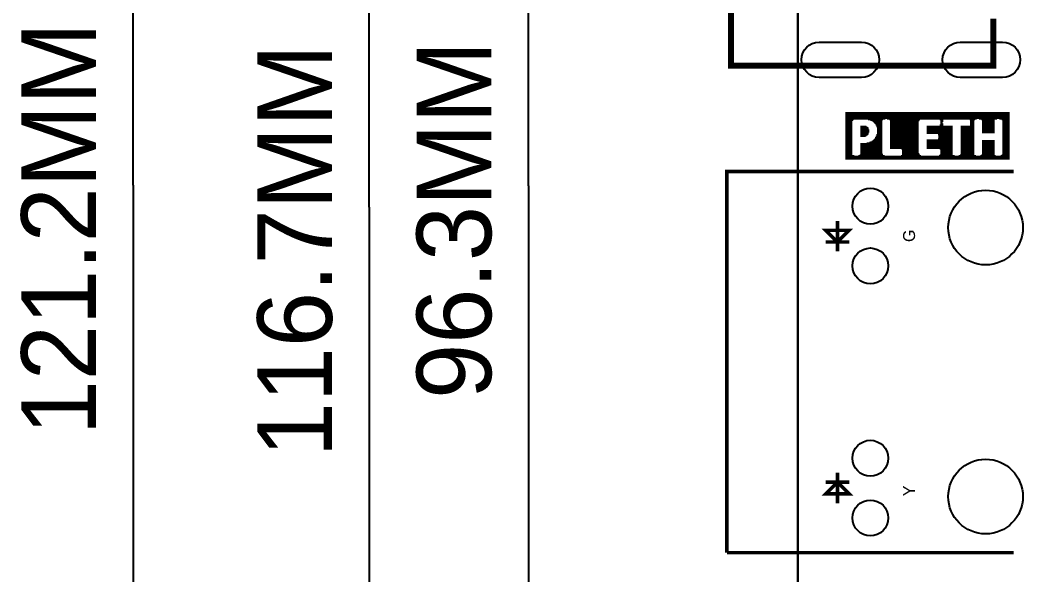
# Model space of a CAD drawing. Extents: x -41 to 160, y -9 to 129.
# Drawn here: x -40.58 to 2.19, y 39.73 to 63.3 of the extents above; entities that cross this region are included whole.
import ezdxf

# ---------------------------------------------------------------- set-up
doc = ezdxf.new("R2010")
doc.units = 0
for name, color, linetype in [('BG_DIMENSION', 7, 'CONTINUOUS'), ('BG_OUTLINE', 7, 'CONTINUOUS'), ('MA_PEN3', 7, 'CONTINUOUS'), ('PG_SILKSCREEN_TOP', 2, 'CONTINUOUS'), ('PIN_TOP', 1, 'CONTINUOUS')]:
    doc.layers.add(name, color=color, linetype=linetype)

msp = doc.modelspace()

# ---------------------------------------------------------------- linework, layer by layer
at = {"layer": 'BG_DIMENSION'}
for points in [[(-7.49996, 56.0229), (-7.49996, 126.200535)], [(-35.76574, 56.28386), (-35.76574, 111.800081)], [(-25.7302, 55.34914), (-25.7302, 111.800081)], [(-18.95602, 56.25846), (-18.95602, 96.265898)], [(-35.76574, 56.28386), (-35.76574, -9.350096)], [(-18.95602, 56.25846), (-18.95602, 0)], [(-25.7302, 55.34914), (-25.7302, -4.850003)]]:
    msp.add_lwpolyline(points, dxfattribs=at)
at = {"layer": 'BG_OUTLINE'}
msp.add_lwpolyline([(71.290942, -9.350096), (51.100101, -9.350096), (50.6, -8.849995), (50.6, -1.899996, 1.000004), (48.700106, -1.899996), (48.700106, -8.849995), (48.200005, -9.350096), (38.000102, -9.350096), (37.500001, -8.849995), (37.500001, 1.575003, 1.000005), (33.849996, 1.575003), (33.849996, -4.850003), (25.849986, -4.850003), (25.849986, 3.399917), (7.499985, 3.399917), (7.499985, -4.850003), (-6.571691, -4.850003, -0.401142), (-7.499985, -3.825977), (-7.49996, 110.871787, -0.401142), (-6.475933, 111.800081), (159.221475, 111.800081, -0.401142)], format="xyb", dxfattribs=at)
msp.add_lwpolyline([(-7.49996, 110.871787), (-7.499985, -3.825977)], dxfattribs=at)
at = {"layer": 'MA_PEN3', "const_width": 0.0254}
for points in [[(-5.48894, 59.3852), (1.49606, 59.3852)], [(-5.48894, 59.3598), (1.49606, 59.3598)], [(-5.48894, 59.3344), (1.49606, 59.3344)], [(-5.48894, 59.309), (1.49606, 59.309)], [(-5.48894, 59.2836), (1.49606, 59.2836)], [(-5.48894, 59.2582), (1.49606, 59.2582)], [(-5.48894, 59.2328), (1.49606, 59.2328)], [(-5.48894, 59.2074), (1.49606, 59.2074)], [(-5.48894, 59.182), (1.49606, 59.182)], [(-5.48894, 59.1566), (1.49606, 59.1566)], [(-5.48894, 59.1312), (1.49606, 59.1312)], [(-5.48894, 59.1058), (1.49606, 59.1058)], [(-5.48894, 59.0804), (-3.78714, 59.0804)], [(-5.48894, 59.055), (-5.13334, 59.055)], [(-5.48894, 59.0296), (-5.15874, 59.0296)], [(-4.52374, 59.055), (-3.88874, 59.055)], [(-4.42214, 59.0296), (-3.91414, 59.0296)], [(-3.71094, 59.0804), (0.09906, 59.0804)], [(-3.60934, 59.055), (-2.31394, 59.055)], [(-3.58394, 59.0296), (-2.33934, 59.0296)], [(-1.47574, 59.055), (-1.32334, 59.055)], [(-1.45034, 59.0296), (-1.32334, 59.0296)], [(-0.20574, 59.055), (0.02286, 59.055)], [(-0.18034, 59.0296), (-0.00254, 59.0296)], [(0.20066, 59.0804), (0.96266, 59.0804)], [(0.30226, 59.055), (0.86106, 59.055)], [(0.32766, 59.0296), (0.86106, 59.0296)], [(1.06426, 59.0804), (1.49606, 59.0804)], [(1.16586, 59.055), (1.49606, 59.055)], [(1.19126, 59.0296), (1.49606, 59.0296)], [(-5.48894, 59.0042), (-5.18414, 59.0042)], [(-5.48894, 58.9788), (-5.18414, 58.9788)], [(-5.48894, 58.9534), (-5.18414, 58.9534)], [(-5.48894, 58.928), (-5.18414, 58.928)], [(-5.48894, 58.9026), (-5.18414, 58.9026)], [(-5.48894, 58.8772), (-5.18414, 58.8772)], [(-5.48894, 58.8518), (-5.18414, 58.8518)], [(-5.48894, 58.8264), (-5.18414, 58.8264)], [(-5.48894, 58.801), (-5.18414, 58.801)], [(-5.48894, 58.7756), (-5.18414, 58.7756)], [(-5.48894, 58.7502), (-5.18414, 58.7502)], [(-5.48894, 58.7248), (-5.18414, 58.7248)], [(-5.48894, 58.6994), (-5.18414, 58.6994)], [(-5.48894, 58.674), (-5.18414, 58.674)], [(-5.48894, 58.6486), (-5.18414, 58.6486)], [(-5.48894, 58.6232), (-5.18414, 58.6232)], [(-5.48894, 58.5978), (-5.18414, 58.5978)], [(-4.85394, 58.801), (-4.59994, 58.801)], [(-4.85394, 58.7756), (-4.54914, 58.7756)], [(-4.85394, 58.7502), (-4.52374, 58.7502)], [(-4.85394, 58.7248), (-4.49834, 58.7248)], [(-4.85394, 58.6994), (-4.49834, 58.6994)], [(-4.85394, 58.674), (-4.49834, 58.674)], [(-4.85394, 58.6486), (-4.47294, 58.6486)], [(-4.85394, 58.6232), (-4.47294, 58.6232)], [(-4.85394, 58.5978), (-4.47294, 58.5978)], [(-4.37134, 59.0042), (-3.91414, 59.0042)], [(-4.32054, 58.9788), (-3.91414, 58.9788)], [(-4.29514, 58.9534), (-3.91414, 58.9534)], [(-4.26974, 58.928), (-3.91414, 58.928)], [(-4.24434, 58.9026), (-3.91414, 58.9026)], [(-4.21894, 58.8772), (-3.91414, 58.8772)], [(-4.19354, 58.8518), (-3.91414, 58.8518)], [(-4.19354, 58.8264), (-3.91414, 58.8264)], [(-4.16814, 58.801), (-3.91414, 58.801)], [(-4.16814, 58.7756), (-3.91414, 58.7756)], [(-4.16814, 58.7502), (-3.91414, 58.7502)], [(-4.14274, 58.7248), (-3.91414, 58.7248)], [(-4.14274, 58.6994), (-3.91414, 58.6994)], [(-4.14274, 58.674), (-3.91414, 58.674)], [(-4.14274, 58.6486), (-3.91414, 58.6486)], [(-4.14274, 58.6232), (-3.91414, 58.6232)], [(-4.14274, 58.5978), (-3.91414, 58.5978)], [(-3.58394, 59.0042), (-2.33934, 59.0042)], [(-3.58394, 58.9788), (-2.36474, 58.9788)], [(-3.58394, 58.9534), (-2.36474, 58.9534)], [(-3.58394, 58.928), (-2.36474, 58.928)], [(-3.58394, 58.9026), (-2.36474, 58.9026)], [(-3.58394, 58.8772), (-2.36474, 58.8772)], [(-3.58394, 58.8518), (-2.36474, 58.8518)], [(-3.58394, 58.8264), (-2.36474, 58.8264)], [(-3.58394, 58.801), (-2.36474, 58.801)], [(-3.58394, 58.7756), (-2.36474, 58.7756)], [(-3.58394, 58.7502), (-2.36474, 58.7502)], [(-3.58394, 58.7248), (-2.36474, 58.7248)], [(-3.58394, 58.6994), (-2.36474, 58.6994)], [(-3.58394, 58.674), (-2.36474, 58.674)], [(-3.58394, 58.6486), (-2.36474, 58.6486)], [(-3.58394, 58.6232), (-2.36474, 58.6232)], [(-3.58394, 58.5978), (-2.36474, 58.5978)], [(-2.03454, 58.801), (-0.91694, 58.801)], [(-2.03454, 58.7756), (-0.91694, 58.7756)], [(-2.03454, 58.7502), (-0.91694, 58.7502)], [(-2.03454, 58.7248), (-0.91694, 58.7248)], [(-2.03454, 58.6994), (-0.91694, 58.6994)], [(-2.03454, 58.674), (-0.91694, 58.674)], [(-2.03454, 58.6486), (-0.91694, 58.6486)], [(-2.03454, 58.6232), (-0.91694, 58.6232)], [(-2.03454, 58.5978), (-0.91694, 58.5978)], [(-1.47574, 58.8518), (-1.32334, 58.8518)], [(-1.47574, 58.8264), (-1.32334, 58.8264)], [(-1.45034, 59.0042), (-1.32334, 59.0042)], [(-1.45034, 58.9788), (-1.32334, 58.9788)], [(-1.45034, 58.9534), (-1.34874, 58.9534)], [(-1.45034, 58.928), (-1.34874, 58.928)], [(-1.45034, 58.9026), (-1.32334, 58.9026)], [(-1.45034, 58.8772), (-1.32334, 58.8772)], [(-0.58674, 58.801), (-0.00254, 58.801)], [(-0.58674, 58.7756), (-0.00254, 58.7756)], [(-0.58674, 58.7502), (-0.00254, 58.7502)], [(-0.58674, 58.7248), (-0.00254, 58.7248)], [(-0.58674, 58.6994), (-0.00254, 58.6994)], [(-0.58674, 58.674), (-0.00254, 58.674)], [(-0.58674, 58.6486), (-0.00254, 58.6486)], [(-0.58674, 58.6232), (-0.00254, 58.6232)], [(-0.58674, 58.5978), (-0.00254, 58.5978)], [(-0.18034, 59.0042), (-0.00254, 59.0042)], [(-0.18034, 58.9788), (-0.00254, 58.9788)], [(-0.18034, 58.9534), (-0.00254, 58.9534)], [(-0.18034, 58.928), (-0.00254, 58.928)], [(-0.18034, 58.9026), (-0.00254, 58.9026)], [(-0.18034, 58.8772), (-0.00254, 58.8772)], [(-0.18034, 58.8518), (-0.00254, 58.8518)], [(-0.18034, 58.8264), (-0.00254, 58.8264)], [(0.32766, 59.0042), (0.86106, 59.0042)], [(0.32766, 58.9788), (0.86106, 58.9788)], [(0.32766, 58.9534), (0.86106, 58.9534)], [(0.32766, 58.928), (0.86106, 58.928)], [(0.32766, 58.9026), (0.86106, 58.9026)], [(0.32766, 58.8772), (0.86106, 58.8772)], [(0.32766, 58.8518), (0.86106, 58.8518)], [(0.32766, 58.8264), (0.86106, 58.8264)], [(0.32766, 58.801), (0.86106, 58.801)], [(0.32766, 58.7756), (0.86106, 58.7756)], [(0.32766, 58.7502), (0.86106, 58.7502)], [(0.32766, 58.7248), (0.86106, 58.7248)], [(0.32766, 58.6994), (0.86106, 58.6994)], [(0.32766, 58.674), (0.86106, 58.674)], [(0.32766, 58.6486), (0.86106, 58.6486)], [(0.32766, 58.6232), (0.86106, 58.6232)], [(0.32766, 58.5978), (0.86106, 58.5978)], [(1.19126, 59.0042), (1.49606, 59.0042)], [(1.19126, 58.9788), (1.49606, 58.9788)], [(1.19126, 58.9534), (1.49606, 58.9534)], [(1.19126, 58.928), (1.49606, 58.928)], [(1.19126, 58.9026), (1.49606, 58.9026)], [(1.19126, 58.8772), (1.49606, 58.8772)], [(1.19126, 58.8518), (1.49606, 58.8518)], [(1.19126, 58.8264), (1.49606, 58.8264)], [(1.19126, 58.801), (1.49606, 58.801)], [(1.19126, 58.7756), (1.49606, 58.7756)], [(1.19126, 58.7502), (1.49606, 58.7502)], [(1.19126, 58.7248), (1.49606, 58.7248)], [(1.19126, 58.6994), (1.49606, 58.6994)], [(1.19126, 58.674), (1.49606, 58.674)], [(1.19126, 58.6486), (1.49606, 58.6486)], [(1.19126, 58.6232), (1.49606, 58.6232)], [(1.19126, 58.5978), (1.49606, 58.5978)], [(-5.48894, 58.5724), (-5.18414, 58.5724)], [(-5.48894, 58.547), (-5.18414, 58.547)], [(-5.48894, 58.5216), (-5.18414, 58.5216)], [(-5.48894, 58.4962), (-5.18414, 58.4962)], [(-5.48894, 58.4708), (-5.18414, 58.4708)], [(-5.48894, 58.4454), (-5.18414, 58.4454)], [(-5.48894, 58.42), (-5.18414, 58.42)], [(-5.48894, 58.3946), (-5.18414, 58.3946)], [(-5.48894, 58.3692), (-5.18414, 58.3692)], [(-5.48894, 58.3438), (-5.18414, 58.3438)], [(-5.48894, 58.3184), (-5.18414, 58.3184)], [(-5.48894, 58.293), (-5.18414, 58.293)], [(-5.48894, 58.2676), (-5.18414, 58.2676)], [(-5.48894, 58.2422), (-5.18414, 58.2422)], [(-5.48894, 58.2168), (-5.18414, 58.2168)], [(-5.48894, 58.1914), (-5.18414, 58.1914)], [(-5.48894, 58.166), (-5.18414, 58.166)], [(-4.85394, 58.5724), (-4.47294, 58.5724)], [(-4.85394, 58.547), (-4.47294, 58.547)], [(-4.85394, 58.5216), (-4.47294, 58.5216)], [(-4.85394, 58.4962), (-4.49834, 58.4962)], [(-4.85394, 58.4708), (-4.49834, 58.4708)], [(-4.85394, 58.4454), (-4.49834, 58.4454)], [(-4.85394, 58.42), (-4.52374, 58.42)], [(-4.85394, 58.3946), (-4.54914, 58.3946)], [(-4.85394, 58.3692), (-4.57454, 58.3692)], [(-4.85394, 58.3438), (-4.62534, 58.3438)], [(-4.37134, 58.166), (-3.91414, 58.166)], [(-4.32054, 58.1914), (-3.91414, 58.1914)], [(-4.29514, 58.2168), (-3.91414, 58.2168)], [(-4.26974, 58.2422), (-3.91414, 58.2422)], [(-4.24434, 58.2676), (-3.91414, 58.2676)], [(-4.21894, 58.3184), (-3.91414, 58.3184)], [(-4.21894, 58.293), (-3.91414, 58.293)], [(-4.19354, 58.3692), (-3.91414, 58.3692)], [(-4.19354, 58.3438), (-3.91414, 58.3438)], [(-4.16814, 58.4454), (-3.91414, 58.4454)], [(-4.16814, 58.42), (-3.91414, 58.42)], [(-4.16814, 58.3946), (-3.91414, 58.3946)], [(-4.14274, 58.5724), (-3.91414, 58.5724)], [(-4.14274, 58.547), (-3.91414, 58.547)], [(-4.14274, 58.5216), (-3.91414, 58.5216)], [(-4.14274, 58.4962), (-3.91414, 58.4962)], [(-4.14274, 58.4708), (-3.91414, 58.4708)], [(-3.58394, 58.5724), (-2.36474, 58.5724)], [(-3.58394, 58.547), (-2.36474, 58.547)], [(-3.58394, 58.5216), (-2.36474, 58.5216)], [(-3.58394, 58.4962), (-2.36474, 58.4962)], [(-3.58394, 58.4708), (-2.36474, 58.4708)], [(-3.58394, 58.4454), (-2.36474, 58.4454)], [(-3.58394, 58.42), (-2.36474, 58.42)], [(-3.58394, 58.3946), (-2.36474, 58.3946)], [(-3.58394, 58.3692), (-2.36474, 58.3692)], [(-3.58394, 58.3438), (-2.36474, 58.3438)], [(-3.58394, 58.3184), (-2.36474, 58.3184)], [(-3.58394, 58.293), (-2.36474, 58.293)], [(-3.58394, 58.2676), (-2.36474, 58.2676)], [(-3.58394, 58.2422), (-2.36474, 58.2422)], [(-3.58394, 58.2168), (-2.36474, 58.2168)], [(-3.58394, 58.1914), (-2.36474, 58.1914)], [(-3.58394, 58.166), (-2.36474, 58.166)], [(-2.03454, 58.5724), (-0.91694, 58.5724)], [(-2.03454, 58.547), (-0.91694, 58.547)], [(-2.03454, 58.5216), (-0.91694, 58.5216)], [(-2.03454, 58.4962), (-0.91694, 58.4962)], [(-2.03454, 58.4708), (-0.91694, 58.4708)], [(-2.03454, 58.2168), (-0.91694, 58.2168)], [(-2.03454, 58.1914), (-0.91694, 58.1914)], [(-2.03454, 58.166), (-0.91694, 58.166)], [(-1.55194, 58.4454), (-0.91694, 58.4454)], [(-1.55194, 58.42), (-0.91694, 58.42)], [(-1.55194, 58.2676), (-0.91694, 58.2676)], [(-1.55194, 58.2422), (-0.91694, 58.2422)], [(-1.52654, 58.3946), (-0.91694, 58.3946)], [(-1.52654, 58.3692), (-0.91694, 58.3692)], [(-1.52654, 58.3438), (-0.91694, 58.3438)], [(-1.52654, 58.3184), (-0.91694, 58.3184)], [(-1.52654, 58.293), (-0.91694, 58.293)], [(-0.58674, 58.5724), (-0.00254, 58.5724)], [(-0.58674, 58.547), (-0.00254, 58.547)], [(-0.58674, 58.5216), (-0.00254, 58.5216)], [(-0.58674, 58.4962), (-0.00254, 58.4962)], [(-0.58674, 58.4708), (-0.00254, 58.4708)], [(-0.58674, 58.4454), (-0.00254, 58.4454)], [(-0.58674, 58.42), (-0.00254, 58.42)], [(-0.58674, 58.3946), (-0.00254, 58.3946)], [(-0.58674, 58.3692), (-0.00254, 58.3692)], [(-0.58674, 58.3438), (-0.00254, 58.3438)], [(-0.58674, 58.3184), (-0.00254, 58.3184)], [(-0.58674, 58.293), (-0.00254, 58.293)], [(-0.58674, 58.2676), (-0.00254, 58.2676)], [(-0.58674, 58.2422), (-0.00254, 58.2422)], [(-0.58674, 58.2168), (-0.00254, 58.2168)], [(-0.58674, 58.1914), (-0.00254, 58.1914)], [(-0.58674, 58.166), (-0.00254, 58.166)], [(0.32766, 58.5724), (0.86106, 58.5724)], [(0.32766, 58.547), (0.86106, 58.547)], [(0.32766, 58.5216), (0.86106, 58.5216)], [(0.32766, 58.4962), (0.86106, 58.4962)], [(0.32766, 58.1914), (0.86106, 58.1914)], [(0.32766, 58.166), (0.86106, 58.166)], [(1.19126, 58.5724), (1.49606, 58.5724)], [(1.19126, 58.547), (1.49606, 58.547)], [(1.19126, 58.5216), (1.49606, 58.5216)], [(1.19126, 58.4962), (1.49606, 58.4962)], [(1.19126, 58.4708), (1.49606, 58.4708)], [(1.19126, 58.4454), (1.49606, 58.4454)], [(1.19126, 58.42), (1.49606, 58.42)], [(1.19126, 58.3946), (1.49606, 58.3946)], [(1.19126, 58.3692), (1.49606, 58.3692)], [(1.19126, 58.3438), (1.49606, 58.3438)], [(1.19126, 58.3184), (1.49606, 58.3184)], [(1.19126, 58.293), (1.49606, 58.293)], [(1.19126, 58.2676), (1.49606, 58.2676)], [(1.19126, 58.2422), (1.49606, 58.2422)], [(1.19126, 58.2168), (1.49606, 58.2168)], [(1.19126, 58.1914), (1.49606, 58.1914)], [(1.19126, 58.166), (1.49606, 58.166)], [(-5.48894, 58.1406), (-5.18414, 58.1406)], [(-5.48894, 58.1152), (-5.18414, 58.1152)], [(-5.48894, 58.0898), (-5.18414, 58.0898)], [(-5.48894, 58.0644), (-5.18414, 58.0644)], [(-5.48894, 58.039), (-5.18414, 58.039)], [(-5.48894, 58.0136), (-5.18414, 58.0136)], [(-5.48894, 57.9882), (-5.18414, 57.9882)], [(-5.48894, 57.9628), (-5.18414, 57.9628)], [(-5.48894, 57.9374), (-5.18414, 57.9374)], [(-5.48894, 57.912), (-5.18414, 57.912)], [(-5.48894, 57.8866), (-5.18414, 57.8866)], [(-5.48894, 57.8612), (-5.18414, 57.8612)], [(-5.48894, 57.8358), (-5.18414, 57.8358)], [(-5.48894, 57.8104), (-5.18414, 57.8104)], [(-5.48894, 57.785), (-5.18414, 57.785)], [(-5.48894, 57.7596), (-5.18414, 57.7596)], [(-5.48894, 57.7342), (-5.18414, 57.7342)], [(-4.85394, 58.0644), (-3.91414, 58.0644)], [(-4.85394, 58.039), (-3.91414, 58.039)], [(-4.85394, 58.0136), (-3.91414, 58.0136)], [(-4.85394, 57.9882), (-3.91414, 57.9882)], [(-4.85394, 57.9628), (-3.91414, 57.9628)], [(-4.85394, 57.9374), (-3.91414, 57.9374)], [(-4.85394, 57.912), (-3.91414, 57.912)], [(-4.85394, 57.8866), (-3.91414, 57.8866)], [(-4.85394, 57.8612), (-3.91414, 57.8612)], [(-4.85394, 57.8358), (-3.91414, 57.8358)], [(-4.85394, 57.8104), (-3.91414, 57.8104)], [(-4.85394, 57.785), (-3.91414, 57.785)], [(-4.85394, 57.7596), (-3.91414, 57.7596)], [(-4.85394, 57.7342), (-3.91414, 57.7342)], [(-4.57454, 58.0898), (-3.91414, 58.0898)], [(-4.47294, 58.1152), (-3.91414, 58.1152)], [(-4.42214, 58.1406), (-3.91414, 58.1406)], [(-3.58394, 58.1406), (-2.36474, 58.1406)], [(-3.58394, 58.1152), (-2.36474, 58.1152)], [(-3.58394, 58.0898), (-2.36474, 58.0898)], [(-3.58394, 58.0644), (-2.36474, 58.0644)], [(-3.58394, 58.039), (-2.36474, 58.039)], [(-3.58394, 58.0136), (-2.36474, 58.0136)], [(-3.58394, 57.9882), (-2.36474, 57.9882)], [(-3.58394, 57.9628), (-2.36474, 57.9628)], [(-3.58394, 57.9374), (-2.36474, 57.9374)], [(-3.58394, 57.912), (-2.36474, 57.912)], [(-3.58394, 57.8866), (-2.36474, 57.8866)], [(-3.58394, 57.8612), (-2.36474, 57.8612)], [(-3.58394, 57.8358), (-2.36474, 57.8358)], [(-3.10134, 57.8104), (-2.36474, 57.8104)], [(-3.07594, 57.785), (-2.36474, 57.785)], [(-3.07594, 57.7596), (-2.36474, 57.7596)], [(-3.07594, 57.7342), (-2.36474, 57.7342)], [(-2.03454, 58.1406), (-0.91694, 58.1406)], [(-2.03454, 58.1152), (-0.91694, 58.1152)], [(-2.03454, 58.0898), (-0.91694, 58.0898)], [(-2.03454, 58.0644), (-0.91694, 58.0644)], [(-2.03454, 58.039), (-0.91694, 58.039)], [(-2.03454, 58.0136), (-0.91694, 58.0136)], [(-2.03454, 57.9882), (-0.91694, 57.9882)], [(-2.03454, 57.9628), (-0.91694, 57.9628)], [(-2.03454, 57.9374), (-0.91694, 57.9374)], [(-2.03454, 57.912), (-0.91694, 57.912)], [(-2.03454, 57.8866), (-0.91694, 57.8866)], [(-2.03454, 57.8612), (-0.91694, 57.8612)], [(-2.03454, 57.8358), (-0.91694, 57.8358)], [(-1.47574, 57.8104), (-0.91694, 57.8104)], [(-1.45034, 57.785), (-0.91694, 57.785)], [(-1.45034, 57.7596), (-0.91694, 57.7596)], [(-1.45034, 57.7342), (-0.91694, 57.7342)], [(-0.58674, 58.1406), (-0.00254, 58.1406)], [(-0.58674, 58.1152), (-0.00254, 58.1152)], [(-0.58674, 58.0898), (-0.00254, 58.0898)], [(-0.58674, 58.0644), (-0.00254, 58.0644)], [(-0.58674, 58.039), (-0.00254, 58.039)], [(-0.58674, 58.0136), (-0.00254, 58.0136)], [(-0.58674, 57.9882), (-0.00254, 57.9882)], [(-0.58674, 57.9628), (-0.00254, 57.9628)], [(-0.58674, 57.9374), (-0.00254, 57.9374)], [(-0.58674, 57.912), (-0.00254, 57.912)], [(-0.58674, 57.8866), (-0.00254, 57.8866)], [(-0.58674, 57.8612), (-0.00254, 57.8612)], [(-0.58674, 57.8358), (-0.00254, 57.8358)], [(-0.58674, 57.8104), (-0.00254, 57.8104)], [(-0.58674, 57.785), (-0.00254, 57.785)], [(-0.58674, 57.7596), (-0.00254, 57.7596)], [(-0.58674, 57.7342), (-0.00254, 57.7342)], [(0.32766, 58.1406), (0.86106, 58.1406)], [(0.32766, 58.1152), (0.86106, 58.1152)], [(0.32766, 58.0898), (0.86106, 58.0898)], [(0.32766, 58.0644), (0.86106, 58.0644)], [(0.32766, 58.039), (0.86106, 58.039)], [(0.32766, 58.0136), (0.86106, 58.0136)], [(0.32766, 57.9882), (0.86106, 57.9882)], [(0.32766, 57.9628), (0.86106, 57.9628)], [(0.32766, 57.9374), (0.86106, 57.9374)], [(0.32766, 57.912), (0.86106, 57.912)], [(0.32766, 57.8866), (0.86106, 57.8866)], [(0.32766, 57.8612), (0.86106, 57.8612)], [(0.32766, 57.8358), (0.86106, 57.8358)], [(0.32766, 57.8104), (0.86106, 57.8104)], [(0.32766, 57.785), (0.86106, 57.785)], [(0.32766, 57.7596), (0.86106, 57.7596)], [(0.32766, 57.7342), (0.86106, 57.7342)], [(1.19126, 58.1406), (1.49606, 58.1406)], [(1.19126, 58.1152), (1.49606, 58.1152)], [(1.19126, 58.0898), (1.49606, 58.0898)], [(1.19126, 58.0644), (1.49606, 58.0644)], [(1.19126, 58.039), (1.49606, 58.039)], [(1.19126, 58.0136), (1.49606, 58.0136)], [(1.19126, 57.9882), (1.49606, 57.9882)], [(1.19126, 57.9628), (1.49606, 57.9628)], [(1.19126, 57.9374), (1.49606, 57.9374)], [(1.19126, 57.912), (1.49606, 57.912)], [(1.19126, 57.8866), (1.49606, 57.8866)], [(1.19126, 57.8612), (1.49606, 57.8612)], [(1.19126, 57.8358), (1.49606, 57.8358)], [(1.19126, 57.8104), (1.49606, 57.8104)], [(1.19126, 57.785), (1.49606, 57.785)], [(1.19126, 57.7596), (1.49606, 57.7596)], [(1.19126, 57.7342), (1.49606, 57.7342)], [(-5.48894, 57.7088), (-5.18414, 57.7088)], [(-5.48894, 57.6834), (-5.18414, 57.6834)], [(-5.48894, 57.658), (-5.18414, 57.658)], [(-5.48894, 57.6326), (-5.18414, 57.6326)], [(-5.48894, 57.6072), (-5.18414, 57.6072)], [(-5.48894, 57.5818), (-5.18414, 57.5818)], [(-5.48894, 57.5564), (-5.10794, 57.5564)], [(-5.48894, 57.531), (1.49606, 57.531)], [(-5.48894, 57.5056), (1.49606, 57.5056)], [(-5.48894, 57.4802), (1.49606, 57.4802)], [(-5.48894, 57.4548), (1.49606, 57.4548)], [(-5.48894, 57.4294), (1.49606, 57.4294)], [(-5.48894, 57.404), (1.49606, 57.404)], [(-5.48894, 57.3786), (1.49606, 57.3786)], [(-4.93014, 57.5564), (-3.81254, 57.5564)], [(-4.87934, 57.5818), (-3.88874, 57.5818)], [(-4.85394, 57.7088), (-3.91414, 57.7088)], [(-4.85394, 57.6834), (-3.91414, 57.6834)], [(-4.85394, 57.658), (-3.91414, 57.658)], [(-4.85394, 57.6326), (-3.91414, 57.6326)], [(-4.85394, 57.6072), (-3.88874, 57.6072)], [(-3.12674, 57.5564), (-2.26314, 57.5564)], [(-3.07594, 57.7088), (-2.36474, 57.7088)], [(-3.07594, 57.6834), (-2.36474, 57.6834)], [(-3.07594, 57.658), (-2.36474, 57.658)], [(-3.07594, 57.6326), (-2.33934, 57.6326)], [(-3.07594, 57.6072), (-2.33934, 57.6072)], [(-3.07594, 57.5818), (-2.31394, 57.5818)], [(-1.50114, 57.5564), (-0.84074, 57.5564)], [(-1.47574, 57.5818), (-0.91694, 57.5818)], [(-1.45034, 57.7088), (-0.91694, 57.7088)], [(-1.45034, 57.6834), (-0.91694, 57.6834)], [(-1.45034, 57.658), (-0.91694, 57.658)], [(-1.45034, 57.6326), (-0.91694, 57.6326)], [(-1.45034, 57.6072), (-0.91694, 57.6072)], [(-0.66294, 57.5564), (0.07366, 57.5564)], [(-0.61214, 57.5818), (-0.00254, 57.5818)], [(-0.58674, 57.7088), (-0.00254, 57.7088)], [(-0.58674, 57.6834), (-0.00254, 57.6834)], [(-0.58674, 57.658), (-0.00254, 57.658)], [(-0.58674, 57.6326), (-0.00254, 57.6326)], [(-0.58674, 57.6072), (-0.00254, 57.6072)], [(0.25146, 57.5564), (0.91186, 57.5564)], [(0.30226, 57.5818), (0.86106, 57.5818)], [(0.32766, 57.7088), (0.86106, 57.7088)], [(0.32766, 57.6834), (0.86106, 57.6834)], [(0.32766, 57.658), (0.86106, 57.658)], [(0.32766, 57.6326), (0.86106, 57.6326)], [(0.32766, 57.6072), (0.86106, 57.6072)], [(1.11506, 57.5564), (1.49606, 57.5564)], [(1.16586, 57.5818), (1.49606, 57.5818)], [(1.19126, 57.7088), (1.49606, 57.7088)], [(1.19126, 57.6834), (1.49606, 57.6834)], [(1.19126, 57.658), (1.49606, 57.658)], [(1.19126, 57.6326), (1.49606, 57.6326)], [(1.19126, 57.6072), (1.49606, 57.6072)]]:
    msp.add_lwpolyline(points, dxfattribs=at)
at = {"layer": 'PG_SILKSCREEN_TOP'}
for points, const_width in [([(0.800887, 73.862768), (0.800887, 76.36289), (-10.349205, 76.36289), (-10.349205, 61.362666), (0.800887, 61.362666), (0.800887, 63.362688)], 0.254), ([(1.676781, 56.868009), (-10.523118, 56.868009), (-10.523118, 40.667788)], 0.150089), ([(-5.823102, 53.86799), (-5.823102, 54.767886)], 0.150089), ([(-6.323203, 54.367811), (-5.323205, 54.367811), (-5.823102, 53.86799), (-6.323203, 54.367811)], 0.150089), ([(-6.323203, 53.86799), (-5.323205, 53.86799)], 0.150089), ([(-5.823102, 53.86799), (-5.823102, 53.467889)], 0.150089), ([(-5.823102, 43.667807), (-5.823102, 44.067908)], 0.150089), ([(-5.323205, 43.167986), (-6.323203, 43.167986), (-5.823102, 43.667807), (-5.323205, 43.167986)], 0.150089), ([(-5.323205, 43.667807), (-6.323203, 43.667807)], 0.150089), ([(-5.823102, 43.667807), (-5.823102, 42.76791)], 0.150089), ([(-10.523118, 40.667788), (1.676781, 40.667788)], 0.150089)]:
    msp.add_lwpolyline(points, dxfattribs=dict(at, const_width=const_width))
at = {"layer": 'PIN_TOP'}
for points in [[(-4.799254, 60.862832), (-6.599149, 60.862832, -1), (-6.599149, 62.362931), (-4.799254, 62.362931, -1)], [(1.200734, 60.862832), (-0.599161, 60.862832, -1), (-0.599161, 62.362931), (1.200734, 62.362931, -1)]]:
    msp.add_lwpolyline(points, format="xyb", close=True, dxfattribs=at)
for centre, radius in [((-4.423004, 55.393006), 0.762), ((0.476885, 54.482898), 1.5875), ((-4.423004, 52.853006), 0.762), ((-4.423004, 44.682791), 0.762), ((0.476885, 43.052898), 1.5875), ((-4.423004, 42.142791), 0.762)]:
    msp.add_circle(centre, radius, dxfattribs=at)

# ---------------------------------------------------------------- texts
at = {"layer": 'BG_DIMENSION', "width": 0.992}
for s, p in [('121.2MM', (-37.35324, 45.65396)), ('96.3MM', (-20.54352, 47.20336)), ('116.7MM', (-27.3177, 44.71924))]:
    msp.add_text(s, height=3.175, rotation=90, dxfattribs=at).set_placement(p)
at = {"layer": 'PG_SILKSCREEN_TOP'}
for s, p in [('G', (-2.523109, 53.86799)), ('Y', (-2.523109, 43.06791))]:
    msp.add_text(s, height=0.508, rotation=90, dxfattribs=at).set_placement(p)

doc.saveas('drawing.dxf')
